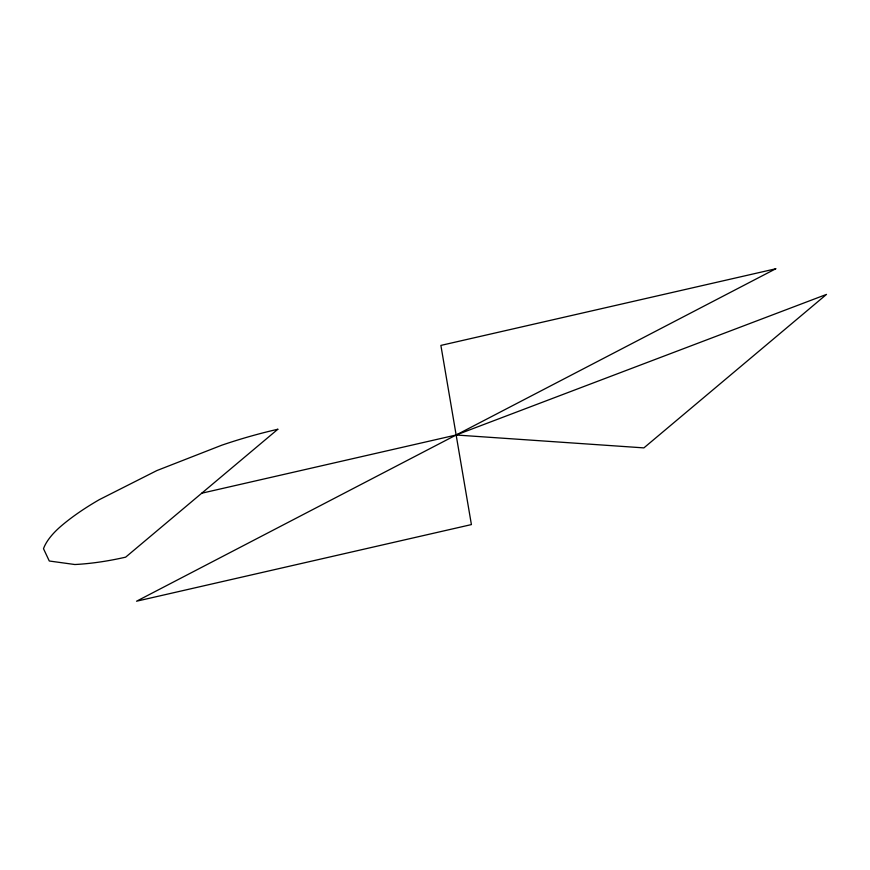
<?xml version="1.0" encoding="UTF-8"?>
<svg xmlns="http://www.w3.org/2000/svg" width="870" height="870" viewBox="0 0 870 870"><rect width="100%" height="100%" fill="white"/><g stroke="black" fill="none" stroke-linecap="round" stroke-linejoin="round"><path stroke-width="1.3" d="M456.152 435L826.5 294.408L643.898 447.887L456.152 435L201.742 493.214M277.824 429.258L125.661 557.159A129.26 46.328 -16.1 0 1 74.842 564.521L49.285 561.009L43.5 548.698A129.26 46.328 -16.1 0 1 62.216 525.132A202.438 72.547 -16.1 0 1 99.343 499.641L156.883 470.561L221.774 445.201A202.438 72.547 -16.1 0 1 277.824 429.258M775.746 268.786L136.546 601.213L471.409 524.588L440.883 345.412L775.746 268.786"/></g></svg>
